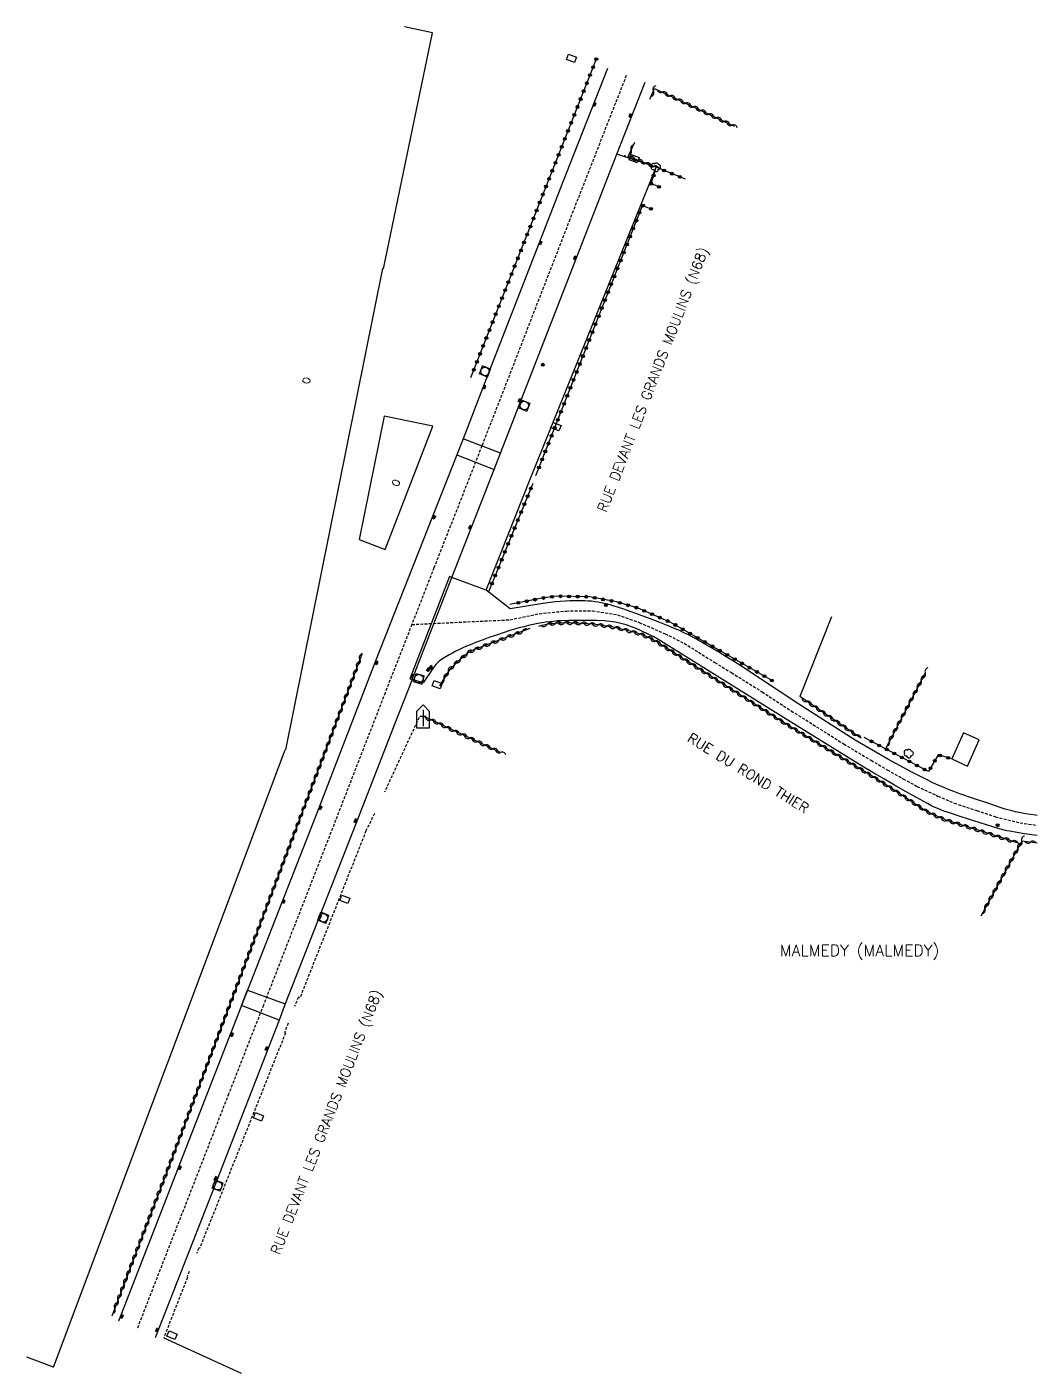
# Model space of a CAD drawing. Header units: millimetres. Extents: x 267012 to 268000, y 125000 to 125988.
# Drawn here: x 267823 to 268000, y 125662.9 to 125898.7 of the extents above; entities that cross this region are included whole.
import ezdxf
from ezdxf.enums import TextEntityAlignment as Align

# ---------------------------------------------------------------- set-up
doc = ezdxf.new("R2010")
doc.units = ezdxf.units.MM
doc.linetypes.add('DASHED', pattern=[0.75, 0.5, -0.25])
doc.layers.get('0').update_dxf_attribs({"linetype": 'CONTINUOUS'})
for name, color, linetype in [('W0001', 6, 'DASHED'), ('W0003', 5, 'CONTINUOUS'), ('W0006', 2, 'CONTINUOUS'), ('W0008', 7, 'CONTINUOUS'), ('w0020', 2, 'CONTINUOUS'), ('W0100', 7, 'CONTINUOUS'), ('W0101', 7, 'CONTINUOUS'), ('w0103', 1, 'CONTINUOUS'), ('W0112', 1, 'DASHED'), ('W0300', 7, 'CONTINUOUS'), ('W0310', 3, 'CONTINUOUS'), ('W0322', 7, 'CONTINUOUS'), ('W0323', 7, 'CONTINUOUS'), ('W0400', 7, 'CONTINUOUS'), ('W0420', 7, 'CONTINUOUS'), ('w0856', 7, 'CONTINUOUS'), ('W0921', 7, 'CONTINUOUS'), ('w0980', 7, 'CONTINUOUS'), ('W0989', 7, 'CONTINUOUS'), ('W0991', 7, 'CONTINUOUS'), ('w1336', 3, 'CONTINUOUS'), ('W1337', 1, 'CONTINUOUS'), ('W1338', 7, 'CONTINUOUS'), ('W1471', 7, 'CONTINUOUS')]:
    doc.layers.add(name, color=color, linetype=linetype)
doc.styles.get("Standard").update_dxf_attribs({"font": 'romans.shx', "width": 0.85})

# ---------------------------------------------------------------- blocks, each defined once
blk = doc.blocks.new('T856')
for p, q in [((-0.125, 0), (0.125, 0)), ((0, 0.125), (0, -0.125))]:
    blk.add_line(p, q)
blk.add_ellipse((0, 0), major_axis=(-0.177, 0.177), ratio=1, start_param=3.9269908, end_param=10.2101761)
blk = doc.blocks.new('T300')
for p, q in [((-0.8, 0.51), (-0.86, 0.34)), ((-0.86, 0.34), (-0.86, 0.17)), ((-0.86, 0.17), (-0.74, 0.06)), ((-0.69, 0.63), (-0.8, 0.51)), ((-0.8, -0.06), (-0.74, 0.06)), ((-0.74, 0.06), (-0.69, 0.11)), ((-0.57, 0.69), (-0.69, 0.63)), ((-0.46, 0.69), (-0.57, 0.69)), ((-0.29, 0.63), (-0.46, 0.69)), ((-0.29, 0.63), (-0.17, 0.74)), ((-0.23, 0.57), (-0.29, 0.63)), ((-0.17, 0.74), (-0.06, 0.8)), ((-0.06, 0.8), (0.06, 0.8)), ((0.06, 0.8), (0.23, 0.74)), ((0.23, 0.74), (0.34, 0.63)), ((0.34, 0.63), (0.4, 0.51)), ((0.46, 0.46), (0.34, 0.46)), ((0.4, 0.51), (0.4, 0.46)), ((0.57, 0.4), (0.46, 0.46)), ((0.57, 0.4), (0.69, 0.29)), ((0.69, 0.29), (0.74, 0.17)), ((0.74, 0.06), (0.69, -0.17)), ((0.74, 0.17), (0.74, 0.06)), ((-0.8, -0.17), (-0.8, -0.06)), ((-0.8, -0.23), (-0.8, -0.17)), ((-0.74, -0.34), (-0.8, -0.23)), ((-0.69, -0.4), (-0.74, -0.34)), ((-0.51, -0.46), (-0.69, -0.4)), ((-0.4, -0.46), (-0.51, -0.46)), ((-0.4, -0.46), (-0.34, -0.46)), ((-0.34, -0.46), (-0.34, -0.4)), ((-0.34, -0.51), (-0.34, -0.46)), ((-0.29, -0.63), (-0.34, -0.51)), ((-0.17, -0.74), (-0.29, -0.63)), ((-0.06, -0.8), (-0.17, -0.74)), ((0.06, -0.8), (-0.06, -0.8)), ((0.17, -0.74), (0.06, -0.8)), ((0.23, -0.69), (0.17, -0.74)), ((0.29, -0.46), (0.23, -0.46)), ((0.29, -0.63), (0.23, -0.69)), ((0.46, -0.4), (0.29, -0.46)), ((0.34, -0.51), (0.29, -0.63)), ((0.34, -0.51), (0.34, -0.46)), ((0.57, -0.34), (0.46, -0.4)), ((0.63, -0.29), (0.57, -0.34)), ((0.69, -0.17), (0.63, -0.29))]:
    blk.add_line(p, q)
blk = doc.blocks.new('T1471')
at = {"color": 0, "linetype": 'Continuous', "flags": 128}
blk.add_lwpolyline([(-0.75, -0.5), (-0.75, 0.5), (0.75, 0.5), (0.75, -0.5), (-0.75, -0.5)], dxfattribs=at)
blk = doc.blocks.new('T400')
for p, q in [((-0.15, 0.3), (0.15, 0.3)), ((-0.15, -0.25), (-0.15, 0.3)), ((-0.15, 0.15), (0.15, 0.15)), ((-0.15, 0), (0.15, 0)), ((0.15, 0.3), (0.15, -0.25)), ((-0.15, -0.15), (0.15, -0.15)), ((-0.15, -0.25), (-0.15, -0.3)), ((-0.15, -0.3), (0.15, -0.3)), ((0.15, -0.3), (0.15, -0.25))]:
    blk.add_line(p, q)
blk = doc.blocks.new('T420')
for p, q in [((0.75, 0.75), (-0.75, 0.75)), ((-0.75, 0.75), (-0.75, -0.75)), ((0.75, 0.75), (0.75, -0.75)), ((0.75, -0.75), (-0.75, -0.75))]:
    blk.add_line(p, q)
blk.add_ellipse((0, 0), major_axis=(-0.53, 0.53), ratio=1, start_param=3.926991, end_param=10.210176)
blk = doc.blocks.new('T921')
for p, q in [((0, 1.999998), (-1.142856, 0.857142)), ((-1.142856, 0.857142), (-1.142856, -1.999998)), ((-0.571428, 0), (0.571428, 0)), ((1.142856, 0.857142), (0, 1.999998)), ((0, 1.142856), (0, -1.714284)), ((1.142856, -1.999998), (1.142856, 0.857142)), ((-1.142856, -1.999998), (1.142856, -1.999998))]:
    blk.add_line(p, q)
blk = doc.blocks.new('t310o')
at = {"color": 0, "linetype": 'Continuous'}
for centre, start, end in [((-0.5, 0.38), 216.8699, 323.1304), ((0.5, -0.37), 36.8699, 143.1303)]:
    blk.add_arc(centre, 0.625, start, end, dxfattribs=at)
blk = doc.blocks.new('t322o')
at = {"color": 0, "linetype": 'Continuous'}
for radius in [0.25, 0.15]:
    blk.add_circle((0, 0), radius, dxfattribs=at)
blk = doc.blocks.new('t323o')
at = {"color": 0, "linetype": 'Continuous'}
for radius in [0.25, 0.15]:
    blk.add_circle((0, 0), radius, dxfattribs=at)

msp = doc.modelspace()

# ---------------------------------------------------------------- linework, layer by layer
at = {"layer": 'W0001'}
for points in [[(267928.04, 125890.23), (267918.15, 125865), (267902.74, 125825.32), (267894.34, 125803.95), (267890.47, 125794.05), (267885.79, 125782.09), (267877.39, 125760.44), (267864.47, 125727.38), (267858.38, 125711.8), (267842.29, 125670.55)], [(267890.47, 125794.05), (267907.66, 125794.88), (267912.8, 125795.94), (267917.51, 125796.41), (267922.12, 125796.44), (267926.51, 125795.76), (267930.32, 125794.39), (267934.84, 125792.43), (267938.16, 125790.76), (267943.55, 125787.4), (267946.44, 125785.62), (267951.83, 125782.26), (267956.93, 125778.92), (267966.15, 125773.12), (267970.92, 125770.26), (267973.76, 125768.57), (267976.54, 125767.03), (267978.94, 125765.69), (267982.62, 125764), (267985.49, 125762.76), (267989.43, 125761.45), (267992.7, 125760.38), (267997.02, 125759.29), (268000, 125758.88)]]:
    msp.add_lwpolyline(points, dxfattribs=at)
at = {"layer": 'W0003'}
msp.add_lwpolyline([(267890.11, 125784.55), (267890.54, 125784.39), (267897.49, 125802.27), (267897.06, 125802.44)], close=True, dxfattribs=at)
at = {"layer": 'W0006'}
msp.add_lwpolyline([(267903.47, 125800.06), (267911.21, 125819.53), (267933.26, 125874.14), (267926.41, 125876.42)], dxfattribs=at)
at = {"layer": 'W0008'}
for points in [[(267924.74, 125891.44), (267916.86, 125871.41), (267903.41, 125836.92), (267899.47, 125826.59), (267898.33, 125823.79), (267884.06, 125787.49), (267874.13, 125761.74), (267861.7, 125730), (267860.64, 125727.32), (267849.53, 125698.85), (267839.06, 125672)], [(268000, 125760.59), (267999.71, 125760.63), (267998.84, 125760.76), (267997.97, 125760.9), (267997.1, 125761.06), (267996.24, 125761.24), (267995.38, 125761.44), (267994.88, 125761.57), (267994.39, 125761.71), (267993.9, 125761.87), (267991.37, 125762.72), (267988.84, 125763.58), (267986.32, 125764.46), (267985.4, 125764.8), (267984.48, 125765.15), (267983.56, 125765.53), (267982.66, 125765.92), (267981.76, 125766.32), (267980.87, 125766.75), (267979.45, 125767.46), (267978.04, 125768.19), (267976.63, 125768.93), (267975.23, 125769.69), (267973.85, 125770.47), (267972.47, 125771.27), (267968.12, 125773.81), (267958.28, 125780.1), (267948.08, 125786.79), (267946.81, 125787.61), (267945.54, 125788.41), (267944.25, 125789.2), (267942.96, 125789.97), (267941.65, 125790.73), (267940.34, 125791.47), (267939.58, 125791.88), (267938.81, 125792.28), (267938.03, 125792.66), (267937.25, 125793.03), (267936.45, 125793.37), (267935.65, 125793.7), (267933.9, 125794.4), (267932.13, 125795.07), (267930.36, 125795.73), (267928.89, 125796.26), (267927.41, 125796.78), (267925.93, 125797.27), (267925.37, 125797.45), (267924.81, 125797.6), (267924.24, 125797.74), (267923.66, 125797.86), (267923.08, 125797.96), (267922.5, 125798.04), (267921.92, 125798.11), (267921.33, 125798.15), (267920.75, 125798.18), (267919.89, 125798.2), (267919.03, 125798.2), (267918.17, 125798.18), (267917.31, 125798.14), (267916.45, 125798.08), (267915.6, 125798.01), (267914.74, 125797.91), (267913.89, 125797.8), (267913.04, 125797.67), (267907.67, 125796.78), (267903.47, 125800.06), (267897.49, 125802.27), (267904.87, 125821.21), (267906.01, 125824.04), (267919.44, 125858.58), (267926.41, 125876.42), (267931.35, 125889.03)], [(268000, 125757.06), (267999.07, 125757.19), (267997.77, 125757.38), (267996.48, 125757.6), (267995.2, 125757.83), (267994.73, 125757.92), (267994.26, 125758.03), (267993.8, 125758.15), (267993.34, 125758.28), (267991.12, 125758.97), (267988.9, 125759.66), (267986.69, 125760.37), (267984.48, 125761.09), (267983.85, 125761.3), (267983.23, 125761.54), (267982.61, 125761.79), (267982, 125762.07), (267981.4, 125762.36), (267980.81, 125762.67), (267978.88, 125763.72), (267976.95, 125764.79), (267975.04, 125765.88), (267973.14, 125766.99), (267971.24, 125768.11), (267969.36, 125769.25), (267964.18, 125772.42), (267955.59, 125777.73), (267934.02, 125791.16), (267933.43, 125791.52), (267932.84, 125791.86), (267932.24, 125792.18), (267931.64, 125792.49), (267931.02, 125792.79), (267930.4, 125793.07), (267929.77, 125793.33), (267929.14, 125793.59), (267928.5, 125793.82), (267928.03, 125793.98), (267927.56, 125794.12), (267927.08, 125794.25), (267926.6, 125794.36), (267926.11, 125794.46), (267925.62, 125794.53), (267925.13, 125794.6), (267924.64, 125794.64), (267924.14, 125794.67), (267922.9, 125794.72), (267921.66, 125794.75), (267920.42, 125794.76), (267919.18, 125794.76), (267917.94, 125794.73), (267916.7, 125794.69), (267916.01, 125794.66), (267915.31, 125794.6), (267914.62, 125794.53), (267913.93, 125794.44), (267913.25, 125794.34), (267912.56, 125794.21), (267911.73, 125794.05), (267910.91, 125793.86), (267910.09, 125793.66), (267909.27, 125793.45), (267908.45, 125793.22), (267907.65, 125792.97), (267906.47, 125792.6), (267905.3, 125792.2), (267904.13, 125791.8), (267902.97, 125791.37), (267901.81, 125790.94), (267900.66, 125790.49), (267900.03, 125790.23), (267899.41, 125789.95), (267898.8, 125789.66), (267898.19, 125789.36), (267897.59, 125789.05), (267897, 125788.72), (267896.41, 125788.37), (267895.83, 125788.01), (267895.58, 125787.85), (267895.34, 125787.67), (267895.11, 125787.47), (267894.89, 125787.27), (267894.68, 125787.05), (267894.48, 125786.82), (267894.3, 125786.59), (267894.13, 125786.34), (267892.45, 125783.81), (267890.54, 125784.39), (267887.52, 125776.69), (267880.64, 125759.15), (267868.29, 125727.6), (267867.23, 125724.75), (267855.94, 125695.75), (267845.52, 125669.1)]]:
    msp.add_lwpolyline(points, dxfattribs=at)
at = {"layer": 'w0020'}
for points in [[(267904.87, 125821.21), (267906.01, 125824.04), (267899.47, 125826.59), (267898.33, 125823.79)], [(267861.7, 125730), (267868.29, 125727.6), (267867.23, 125724.75), (267860.64, 125727.32)]]:
    msp.add_lwpolyline(points, close=True, dxfattribs=at)
at = {"layer": 'W0100'}
msp.add_lwpolyline([(267881.24, 125808.94), (267885.82, 125807.18), (267894.13, 125828.8), (267885.61, 125830.55)], close=True, dxfattribs=at)
at = {"layer": 'W0101'}
for points in [[(267885.52, 125856.37), (267894.1, 125897.71)], [(267894.1, 125897.71), (267889.2, 125898.73)], [(267885.36, 125856.4), (267868.32, 125772.09)], [(267885.52, 125856.37), (267885.36, 125856.4)], [(267827.72, 125663.96), (267868.26, 125772.1)], [(267868.32, 125772.09), (267868.26, 125772.1)], [(267827.72, 125663.96), (267823.04, 125665.71)]]:
    msp.add_lwpolyline(points, dxfattribs=at)
at = {"layer": 'w0103'}
msp.add_lwpolyline([(267985.04, 125770.52), (267987.83, 125769.24), (267989.85, 125773.83), (267987.12, 125775.08)], close=True, dxfattribs=at)
at = {"layer": 'W0112'}
for points in [[(267891.74, 125777.77), (267885.68, 125764.7)], [(267883.92, 125760.94), (267882.44, 125757.9), (267870.87, 125728.67), (267870.6, 125728.77), (267869.94, 125727.19)], [(267868.79, 125724.19), (267868.18, 125722.59), (267868.35, 125722.53), (267853.28, 125684.74), (267853.13, 125684.78), (267852.75, 125683.85)], [(267851.49, 125680.72), (267851.12, 125679.84), (267851.17, 125679.68), (267847.02, 125669.09)]]:
    msp.add_lwpolyline(points, dxfattribs=at)
at = {"layer": 'W0310'}
for points in [[(267932.19, 125886.09), (267933, 125887.94)], [(267933.26, 125874.14), (267928.39, 125876.04), (267929.52, 125878.53)], [(267911.14, 125793.32), (267901.05, 125789.48), (267900.91, 125789.42), (267900.78, 125789.36), (267900.66, 125789.28), (267900.54, 125789.2), (267900.11, 125788.88), (267899.68, 125788.54), (267899.26, 125788.2), (267898.85, 125787.84), (267898.46, 125787.5), (267898.07, 125787.14), (267897.7, 125786.77), (267897.34, 125786.4), (267897.2, 125786.25), (267897.07, 125786.1), (267896.95, 125785.94), (267896.84, 125785.77), (267895.3, 125783.29)], [(267997.06, 125755.63), (267994.56, 125756.44), (267991.12, 125757.55), (267987.66, 125758.65), (267984.21, 125759.74), (267983.93, 125759.84), (267983.65, 125759.94), (267983.37, 125760.06), (267982.89, 125760.27), (267982.26, 125760.54), (267981.76, 125760.77), (267981.27, 125761.01), (267980.78, 125761.27), (267980.3, 125761.54), (267979.83, 125761.83), (267979.37, 125762.13), (267977.68, 125763.26), (267975.98, 125764.37), (267974.27, 125765.47), (267972.55, 125766.56), (267970.83, 125767.63), (267969.09, 125768.7), (267955.6, 125776.87), (267933.76, 125790.76), (267933.31, 125791.04), (267932.85, 125791.3), (267932.39, 125791.54), (267931.91, 125791.77), (267931.43, 125791.98), (267930.95, 125792.17), (267930.45, 125792.35), (267929.95, 125792.51), (267929.1, 125792.75), (267928.25, 125792.98), (267927.4, 125793.19), (267926.54, 125793.38), (267925.67, 125793.56), (267924.8, 125793.72), (267923.93, 125793.86), (267923.06, 125793.98), (267922.17, 125794.08), (267921.28, 125794.17), (267920.39, 125794.23), (267919.5, 125794.28), (267918.6, 125794.3), (267917.71, 125794.31), (267916.82, 125794.3), (267916.22, 125794.27), (267915.62, 125794.23), (267915.03, 125794.16), (267914.43, 125794.08), (267913.84, 125793.98), (267913.26, 125793.86), (267912.67, 125793.72)], [(267881.74, 125788.96), (267878.29, 125779.76), (267871.63, 125762.13), (267859.75, 125730.58), (267848.06, 125699.53), (267837.9, 125672.89)], [(267968.94, 125774.26), (267958.42, 125781.42)], [(268000, 125755.76), (267997.33, 125756.12)]]:
    msp.add_lwpolyline(points, dxfattribs=at)
at = {"layer": 'W0322'}
for points in [[(267922.79, 125893.08), (267900.77, 125837.26)], [(267934.16, 125870.58), (267932.39, 125871.25), (267933.26, 125874.14)], [(267912.2, 125820.14), (267930.85, 125867.47), (267932.64, 125866.76)], [(267903.93, 125799.84), (267911.7, 125818.81)], [(267953.65, 125784.17), (267935.87, 125794.4), (267930.11, 125796.92), (267926.3, 125798), (267921.66, 125798.89), (267915.74, 125799.01), (267913.25, 125798.65), (267907.64, 125797.55)], [(267985.04, 125770.52), (267982.65, 125771.19), (267980.99, 125768.27), (267973.42, 125772.28), (267969.69, 125774.27)]]:
    msp.add_lwpolyline(points, dxfattribs=at)
at = {"layer": 'W0323'}
msp.add_lwpolyline([(267938.41, 125872.07), (267933.26, 125874.14)], dxfattribs=at)
at = {"layer": 'w1336'}
for points in [[(267933, 125887.94), (267946.93, 125881.32)], [(267980.41, 125785.55), (267973.42, 125772.28)], [(267906.02, 125771.63), (267892.43, 125777.97)], [(267997.33, 125756.12), (267990.13, 125742.97)]]:
    msp.add_lwpolyline(points, dxfattribs=at)
at = {"layer": 'W1337'}
msp.add_lwpolyline([(267847.02, 125669.09), (267860.57, 125662.91)], dxfattribs=at)
at = {"layer": 'W1338'}
msp.add_lwpolyline([(267963.97, 125795.36), (267958.42, 125781.42)], dxfattribs=at)

# ---------------------------------------------------------------- block references
at = {"layer": 'W0300'}
for p in [(267933.26, 125874.14), (267977.56, 125771.42)]:
    msp.add_blockref('T300', p, dxfattribs=at)
at = {"layer": 'W0310'}
for p, rotation in [((267932.79, 125887.46), 66.41482987375886), ((267928.9, 125877.16), 65.68208182026657), ((267928.65, 125875.94), 158.6665547397442), ((267930.05, 125875.4), 158.6665547397442), ((267931.44, 125874.85), 158.6665547397442), ((267932.84, 125874.3), 158.6665547397442), ((267908.46, 125792.3), 200.8663853908272), ((267909.86, 125792.84), 200.8663853908272), ((267914.14, 125794.03), 189.8122173886461), ((267915.62, 125794.23), 184.249308861376), ((267917.12, 125794.3), 180.8403930165895), ((267918.62, 125794.3), 178.3305466955384), ((267920.12, 125794.25), 177.0756235337466), ((267921.62, 125794.13), 174.5657772120726), ((267923.11, 125793.97), 172.0919031258917), ((267924.59, 125793.75), 170.9089244378201), ((267926.06, 125793.48), 168.5429670618022), ((267927.53, 125793.16), 166.1770096855698), ((267928.98, 125792.79), 164.9940309964473), ((267930.42, 125792.36), 162.2396963983618), ((267902.85, 125790.17), 200.8663853908272), ((267904.25, 125790.7), 200.8663853908272), ((267905.66, 125791.23), 200.8663853908272), ((267907.06, 125791.77), 200.8663853908272), ((267931.82, 125791.81), 156.3604970007995), ((267933.15, 125791.13), 150.48129760257), ((267934.43, 125790.34), 147.5416979003474), ((267881.36, 125787.95), 249.4841874737414), ((267898.99, 125787.96), 220.5287032022324), ((267900.15, 125788.91), 216.9343178715543), ((267901.45, 125789.63), 200.8663853908272), ((267935.69, 125789.53), 147.5416979003474), ((267936.96, 125788.73), 147.5416979003474), ((267938.22, 125787.92), 147.5416979003474), ((267880.31, 125785.14), 249.4841874737414), ((267880.83, 125786.55), 249.4841874737414), ((267896.88, 125785.83), 236.6331108981816), ((267897.88, 125786.95), 224.254906960315), ((267939.49, 125787.12), 147.5416979003474), ((267940.75, 125786.31), 147.5416979003474), ((267942.02, 125785.51), 147.5416979003474), ((267879.26, 125782.33), 249.4841874737414), ((267879.78, 125783.74), 249.4841874737414), ((267896.09, 125784.56), 238.1333852049267), ((267943.29, 125784.7), 147.5416979003474), ((267944.55, 125783.9), 147.5416979003474), ((267945.82, 125783.09), 147.5416979003474), ((267878.73, 125780.93), 249.4841874737414), ((267947.08, 125782.29), 147.5416979003474), ((267948.35, 125781.48), 147.5416979003474), ((267949.61, 125780.68), 147.5416979003474), ((267959.66, 125780.58), 145.7608110630539), ((267877.67, 125778.12), 249.2716584570523), ((267878.21, 125779.52), 249.2716584570523), ((267950.88, 125779.87), 147.5416979003474), ((267952.15, 125779.07), 147.5416979003474), ((267953.41, 125778.26), 147.5416979003474), ((267960.9, 125779.73), 145.7608110630539), ((267962.14, 125778.89), 145.7608110630539), ((267963.38, 125778.05), 145.7608110630539), ((267876.61, 125775.31), 249.2716584570523), ((267877.14, 125776.72), 249.2716584570523), ((267954.68, 125777.46), 147.5416979003474), ((267955.95, 125776.66), 148.7881756247178), ((267957.23, 125775.88), 148.7881756247178), ((267964.62, 125777.2), 145.7608110630539), ((267965.86, 125776.36), 145.7608110630539), ((267967.1, 125775.51), 145.7608110630539), ((267876.08, 125773.91), 249.2716584570523), ((267958.51, 125775.1), 148.7881756247178), ((267959.8, 125774.33), 148.7881756247178), ((267961.08, 125773.55), 148.7881756247178), ((267968.34, 125774.67), 145.7608110630539), ((267875.02, 125771.1), 249.2716584570523), ((267875.55, 125772.51), 249.2716584570523), ((267962.36, 125772.77), 148.7881756247178), ((267963.64, 125772), 148.7881756247178), ((267964.93, 125771.22), 148.7881756247178), ((267873.96, 125768.3), 249.2716584570523), ((267874.49, 125769.7), 249.2716584570523), ((267966.21, 125770.44), 148.7881756247178), ((267967.49, 125769.66), 148.7881756247178), ((267968.78, 125768.89), 148.7881756247178), ((267873.43, 125766.9), 249.2716584570523), ((267970.06, 125768.11), 148.561610463783), ((267971.33, 125767.32), 148.1084801430391), ((267972.61, 125766.53), 147.6553498211418), ((267872.37, 125764.09), 249.2716584570523), ((267872.9, 125765.49), 249.2716584570523), ((267973.87, 125765.72), 147.6553498211418), ((267975.14, 125764.91), 147.2022194997277), ((267976.4, 125764.1), 146.7490891779784), ((267871.3, 125761.28), 249.3672123118051), ((267871.83, 125762.69), 249.2716584570523), ((267977.65, 125763.28), 146.7490891779784), ((267978.9, 125762.44), 146.295958857323), ((267980.16, 125761.63), 148.6446028695771), ((267870.78, 125759.88), 249.3672123118051), ((267981.47, 125760.91), 153.7950212159831), ((267982.84, 125760.29), 156.4014520473775), ((267984.23, 125759.74), 162.4441929406246), ((267985.66, 125759.28), 162.4441929406246), ((267869.72, 125757.07), 249.3672123118051), ((267870.25, 125758.48), 249.3672123118051), ((267987.09, 125758.83), 162.4441929406246), ((267988.52, 125758.38), 162.2876152809332), ((267989.95, 125757.92), 162.2876152809332), ((267991.38, 125757.46), 162.1310376213858), ((267992.81, 125757), 162.1310376213858), ((267868.66, 125754.26), 249.3672123118051), ((267869.19, 125755.67), 249.3672123118051), ((267994.23, 125756.54), 162.1310376213858), ((267995.66, 125756.08), 162.0527487913544), ((267998.82, 125755.92), 172.1770622402966), ((267868.13, 125752.86), 249.3672123118051), ((267867.08, 125750.05), 249.3672123118051), ((267867.61, 125751.46), 249.3672123118051), ((267866.02, 125747.25), 249.3672123118051), ((267866.55, 125748.65), 249.3672123118051), ((267865.49, 125745.84), 249.3672123118051), ((267864.43, 125743.03), 249.3672123118051), ((267864.96, 125744.44), 249.3672123118051), ((267863.38, 125740.23), 249.3672123118051), ((267863.91, 125741.63), 249.3672123118051), ((267862.32, 125737.42), 249.3672123118051), ((267862.85, 125738.82), 249.3672123118051), ((267861.79, 125736.02), 249.3672123118051), ((267860.73, 125733.21), 249.3672123118051), ((267861.26, 125734.61), 249.3672123118051), ((267859.68, 125730.4), 249.3743299667724), ((267860.21, 125731.8), 249.3672123118051), ((267859.15, 125729), 249.3743299667724), ((267858.09, 125726.19), 249.3743299667724), ((267858.62, 125727.59), 249.3743299667724), ((267857.03, 125723.38), 249.3743299667724), ((267857.56, 125724.78), 249.3743299667724), ((267856.51, 125721.98), 249.3743299667724), ((267855.45, 125719.17), 249.3743299667724), ((267855.98, 125720.57), 249.3743299667724), ((267854.39, 125716.36), 249.3743299667724), ((267854.92, 125717.77), 249.3743299667724), ((267853.86, 125714.96), 249.3743299667724), ((267852.81, 125712.15), 249.3743299667724), ((267853.34, 125713.55), 249.3743299667724), ((267851.75, 125709.34), 249.3743299667724), ((267852.28, 125710.75), 249.3743299667724), ((267851.22, 125707.94), 249.3743299667724), ((267850.17, 125705.13), 249.3743299667724), ((267850.69, 125706.53), 249.3743299667724), ((267849.11, 125702.32), 249.3743299667724), ((267849.64, 125703.73), 249.3743299667724), ((267848.58, 125700.92), 249.3743299667724), ((267847.52, 125698.11), 249.1263219621464), ((267848.05, 125699.52), 249.1263219621464), ((267846.45, 125695.31), 249.1263219621464), ((267846.98, 125696.71), 249.1263219621464), ((267845.91, 125693.91), 249.1263219621464), ((267844.85, 125691.11), 249.1263219621464), ((267845.38, 125692.51), 249.1263219621464), ((267843.78, 125688.3), 249.1263219621464), ((267844.31, 125689.7), 249.1263219621464), ((267843.24, 125686.9), 249.1263219621464), ((267842.17, 125684.1), 249.1263219621464), ((267842.71, 125685.5), 249.1263219621464), ((267841.1, 125681.3), 249.1263219621464), ((267841.64, 125682.7), 249.1263219621464), ((267840.03, 125678.49), 249.1263219621464), ((267840.57, 125679.89), 249.1263219621464), ((267839.5, 125677.09), 249.1263219621464), ((267838.43, 125674.29), 249.1263219621464), ((267838.97, 125675.69), 249.1263219621464)]:
    msp.add_blockref('t310o', p, dxfattribs=dict(at, rotation=rotation))
at = {"layer": 'W0322'}
for p, rotation in [((267922.24, 125891.68), 248.4736369352957), ((267922.79, 125893.07), 248.4736369352957), ((267921.68, 125890.28), 248.4736369352957), ((267920.58, 125887.49), 248.4736369352957), ((267921.13, 125888.89), 248.4736369352957), ((267919.48, 125884.7), 248.4736369352957), ((267920.03, 125886.1), 248.4736369352957), ((267918.93, 125883.3), 248.4736369352957), ((267917.83, 125880.51), 248.4736369352957), ((267918.38, 125881.91), 248.4736369352957), ((267916.73, 125877.72), 248.4736369352957), ((267917.28, 125879.12), 248.4736369352957), ((267915.63, 125874.93), 248.4736369352957), ((267916.18, 125876.33), 248.4736369352957), ((267915.08, 125873.54), 248.4736369352957), ((267932.83, 125872.7), 73.34419764992617), ((267913.98, 125870.75), 248.4736369352957), ((267914.53, 125872.14), 248.4736369352957), ((267932.4, 125871.27), 73.34419764992617), ((267933.78, 125870.72), 159.2256879434892), ((267912.88, 125867.96), 248.4736369352957), ((267913.43, 125869.35), 248.4736369352957), ((267912.33, 125866.56), 248.4736369352957), ((267930.35, 125866.2), 68.48654618145119), ((267930.98, 125867.42), 338.4058350263193), ((267932.37, 125866.87), 338.4058350263193), ((267911.23, 125863.77), 248.4736369352957), ((267911.78, 125865.17), 248.4736369352957), ((267929.25, 125863.41), 68.48654618145119), ((267929.8, 125864.8), 68.48654618145119), ((267910.13, 125860.98), 248.4736369352957), ((267910.68, 125862.37), 248.4736369352957), ((267928.7, 125862.01), 68.48654618145119), ((267909.58, 125859.58), 248.4736369352957), ((267927.6, 125859.22), 68.48654618145119), ((267928.15, 125860.61), 68.48654618145119), ((267908.48, 125856.79), 248.4736369352957), ((267909.03, 125858.19), 248.4736369352957), ((267926.5, 125856.43), 68.48654618145119), ((267927.05, 125857.82), 68.48654618145119), ((267907.37, 125854), 248.4736369352957), ((267907.93, 125855.4), 248.4736369352957), ((267925.4, 125853.64), 68.48654618145119), ((267925.95, 125855.03), 68.48654618145119), ((267906.82, 125852.61), 248.4736369352957), ((267924.85, 125852.24), 68.48654618145119), ((267905.72, 125849.82), 248.4736369352957), ((267906.27, 125851.21), 248.4736369352957), ((267923.75, 125849.45), 68.48654618145119), ((267924.3, 125850.85), 68.48654618145119), ((267904.62, 125847.03), 248.4736369352957), ((267905.17, 125848.42), 248.4736369352957), ((267922.65, 125846.66), 68.48654618145119), ((267923.2, 125848.05), 68.48654618145119), ((267903.52, 125844.23), 248.4736369352957), ((267904.07, 125845.63), 248.4736369352957), ((267922.1, 125845.26), 68.48654618145119), ((267902.97, 125842.84), 248.4736369352957), ((267921, 125842.47), 68.48654618145119), ((267921.55, 125843.87), 68.48654618145119), ((267901.87, 125840.05), 248.4736369352957), ((267902.42, 125841.44), 248.4736369352957), ((267919.9, 125839.68), 68.48654618145119), ((267920.45, 125841.08), 68.48654618145119), ((267901.32, 125838.65), 248.4736369352957), ((267919.35, 125838.29), 68.48654618145119), ((267918.25, 125835.5), 68.48654618145119), ((267918.8, 125836.89), 68.48654618145119), ((267917.15, 125832.7), 68.48654618145119), ((267917.7, 125834.1), 68.48654618145119), ((267916.6, 125831.31), 68.48654618145119), ((267915.5, 125828.52), 68.48654618145119), ((267916.05, 125829.91), 68.48654618145119), ((267914.4, 125825.73), 68.48654618145119), ((267914.95, 125827.12), 68.48654618145119), ((267913.85, 125824.33), 68.48654618145119), ((267912.75, 125821.54), 68.48654618145119), ((267913.3, 125822.94), 68.48654618145119), ((267910.75, 125816.5), 67.73356590093725), ((267911.32, 125817.89), 67.73356590093725), ((267909.62, 125813.72), 67.73356590093725), ((267910.18, 125815.11), 67.73356590093725), ((267909.05, 125812.34), 67.73356590093725), ((267907.91, 125809.56), 67.73356590093725), ((267908.48, 125810.95), 67.73356590093725), ((267906.77, 125806.78), 67.73356590093725), ((267907.34, 125808.17), 67.73356590093725), ((267906.21, 125805.39), 67.73356590093725), ((267905.07, 125802.62), 67.73356590093725), ((267905.64, 125804.01), 67.73356590093725), ((267904.5, 125801.23), 67.73356590093725), ((267909.12, 125797.84), 191.1218551318259), ((267910.59, 125798.12), 191.1218551318259), ((267912.06, 125798.41), 191.1218551318259), ((267913.53, 125798.69), 188.1546451112473), ((267915.02, 125798.9), 188.1546451112473), ((267916.51, 125798.99), 178.9120327715954), ((267918.01, 125798.96), 178.9120327715954), ((267919.51, 125798.93), 178.9120327715954), ((267921.01, 125798.91), 178.9120327715954), ((267922.5, 125798.73), 169.1568644937415), ((267923.97, 125798.45), 169.1568644937415), ((267925.44, 125798.17), 169.1568644937415), ((267926.9, 125797.83), 164.1493181394546), ((267928.35, 125797.42), 164.1493181394546), ((267929.79, 125797.01), 164.1493181394546), ((267931.18, 125796.45), 156.2954070319436), ((267932.55, 125795.85), 156.2954070319436), ((267933.92, 125795.25), 156.2954070319436), ((267935.3, 125794.65), 156.2954070319436), ((267936.63, 125793.96), 150.1087913390525), ((267937.93, 125793.21), 150.1087913390525), ((267939.23, 125792.46), 150.1087913390525), ((267940.53, 125791.71), 150.1087913390525), ((267941.83, 125790.97), 150.1087913390525), ((267943.13, 125790.22), 150.1087913390525), ((267944.43, 125789.47), 150.1087913390525), ((267945.73, 125788.72), 150.1087913390525), ((267947.03, 125787.98), 150.1087913390525), ((267948.33, 125787.23), 150.1087913390525), ((267949.63, 125786.48), 150.1087913390525), ((267950.93, 125785.73), 150.1087913390525), ((267952.23, 125784.99), 150.1087913390525), ((267953.53, 125784.24), 150.1087913390525), ((267971.01, 125773.57), 151.8855021563393), ((267972.34, 125772.86), 151.8855021563393), ((267973.66, 125772.15), 152.0970378303863), ((267974.98, 125771.45), 152.0970378303863), ((267976.31, 125770.75), 152.0970378303863), ((267977.64, 125770.05), 152.0970378303863), ((267978.96, 125769.35), 152.0970378303863), ((267981.34, 125768.88), 240.3680083226767), ((267982.08, 125770.19), 240.3680083226767), ((267982.98, 125771.1), 164.1543499296876), ((267984.43, 125770.69), 164.1543499296876), ((267980.29, 125768.64), 152.0970378303863)]:
    msp.add_blockref('t322o', p, dxfattribs=dict(at, rotation=rotation))
at = {"layer": 'W0323', "rotation": 158.0970421878431}
for p in [(267934.65, 125873.58), (267936.04, 125873.02), (267937.43, 125872.46)]:
    msp.add_blockref('t323o', p, dxfattribs=at)
at = {"layer": 'W0400'}
for p, rotation in [((267922.46, 125885.14), 158.511460721238), ((267928.77, 125883.22), 338.6076772082424), ((267912.99, 125860.88), 158.7022261210604), ((267919.08, 125858.28), 338.7519799729661), ((267903.16, 125835.61), 159.1053754815162), ((267909.35, 125833.33), 338.7519799729661), ((267894.37, 125812.82), 158.5479098093139), ((267900.7, 125811.1), 338.7005504271086), ((267884.28, 125787.31), 158.9008703930023), ((267893.35, 125786.14), 146.4922239448029), ((267893.77, 125786.52), 146.4922239448029), ((267890.52, 125785.04), 338.7675548233444), ((267874.45, 125761.91), 158.9008703930023), ((267880.62, 125759.66), 158.5782960758612), ((267867.99, 125745.49), 158.6200390129886), ((267874.37, 125742.84), 158.6149172284927), ((267858.96, 125722.17), 158.6737020279677), ((267865.05, 125719.75), 158.7171200044328), ((267849.82, 125698.87), 158.6737020279677), ((267856.12, 125697), 158.7171200044328), ((267839.65, 125672.81), 158.6941324729133), ((267845.84, 125670.46), 158.6456013131045)]:
    msp.add_blockref('T400', p, dxfattribs=dict(at, rotation=rotation))
at = {"layer": 'W0420'}
for p, rotation in [((267903.29, 125838.36), 248.4736369352957), ((267910.17, 125832.4), 68.75197997296607), ((267891.71, 125784.55), 163.2626985373209), ((267874.97, 125742.66), 248.6149172284927), ((267856.45, 125695.74), 248.7171200044328)]:
    msp.add_blockref('T420', p, dxfattribs=dict(at, rotation=rotation))
at = {"layer": 'w0856'}
for p in [(267913.42, 125839.56), (267924.45, 125797.45), (267993.09, 125758.87)]:
    msp.add_blockref('T856', p, dxfattribs=at)
at = {"layer": 'W0921'}
msp.add_blockref('T921', (267892.43, 125777.97), dxfattribs=at)
at = {"layer": 'w1336'}
for p, rotation in [((267934.35, 125887.3), 334.5572828618646), ((267935.71, 125886.66), 334.5572828618646), ((267937.06, 125886.01), 334.5572828618646), ((267938.42, 125885.37), 334.5572828618646), ((267939.77, 125884.72), 334.5572828618646), ((267941.13, 125884.08), 334.5572828618646), ((267942.48, 125883.43), 334.5572828618646), ((267943.84, 125882.79), 334.5572828618646), ((267945.19, 125882.14), 334.5572828618646), ((267946.54, 125881.5), 334.5572828618646), ((267980.41, 125785.55), 242.2516851566481), ((267979.01, 125782.9), 242.2516851566481), ((267979.71, 125784.23), 242.2516851566481), ((267977.61, 125780.24), 242.2516851566481), ((267978.31, 125781.57), 242.2516851566481), ((267976.22, 125777.59), 242.2516851566481), ((267976.92, 125778.92), 242.2516851566481), ((267893.79, 125777.33), 154.9805161110956), ((267895.15, 125776.7), 154.9805161110956), ((267896.51, 125776.07), 154.9805161110956), ((267975.52, 125776.26), 242.2516851566481), ((267897.86, 125775.43), 154.9805161110956), ((267899.22, 125774.8), 154.9805161110956), ((267900.58, 125774.16), 154.9805161110956), ((267901.94, 125773.53), 154.9805161110956), ((267974.12, 125773.61), 242.2516851566481), ((267974.82, 125774.93), 242.2516851566481), ((267903.3, 125772.89), 154.9805161110956), ((267904.66, 125772.26), 154.9805161110956), ((267906.02, 125771.63), 154.9805161110956), ((267996.61, 125754.81), 241.3031502123662), ((267997.33, 125756.12), 241.3031502123662), ((267995.17, 125752.18), 241.3031502123662), ((267995.89, 125753.49), 241.3031502123662), ((267993.73, 125749.54), 241.3031502123662), ((267994.45, 125750.86), 241.3031502123662), ((267992.29, 125746.91), 241.3031502123662), ((267993.01, 125748.23), 241.3031502123662), ((267991.57, 125745.6), 241.3031502123662), ((267990.85, 125744.28), 241.3031502123662)]:
    msp.add_blockref('t310o', p, dxfattribs=dict(at, rotation=rotation))
at = {"layer": 'W1471'}
for p, rotation in [((267918.44, 125893.22), 158.4736369352957), ((267929.4, 125875.64), 158.6665547397442), ((267915.73, 125828.7), 338.4865461814512), ((267894.92, 125783.52), 158.6810548824422), ((267878.73, 125745.89), 158.4013439255788), ((267863.6, 125707.79), 158.263378841462), ((267848.46, 125669.56), 157.8351313278572)]:
    msp.add_blockref('T1471', p, dxfattribs=dict(at, rotation=rotation))

# ---------------------------------------------------------------- texts
at = {"layer": 'w0980'}
msp.add_text('MALMEDY (MALMEDY)', height=2, dxfattribs=at).set_placement((267954.94, 125736.96), align=Align.MIDDLE_LEFT)
at = {"layer": 'W0989'}
for s, rotation, p in [('RUE DEVANT LES GRANDS MOULINS (N68)', 68.7762, (267923.72, 125813.87)), ('RUE DU ROND THIER', 328.3092, (267939.05, 125774.43)), ('RUE DEVANT LES GRANDS MOULINS (N68)', 68.6865, (267866.48, 125683.82))]:
    msp.add_text(s, height=1.75, rotation=rotation, dxfattribs=at).set_placement(p, align=Align.MIDDLE_LEFT)
at = {"layer": 'W0991'}
for rotation, p in [(78.4045, (267872, 125836.79)), (68.9904, (267887.68, 125818.87))]:
    msp.add_text('O', height=1.25, rotation=rotation, dxfattribs=at).set_placement(p, align=Align.MIDDLE_CENTER)

doc.saveas('drawing.dxf')
